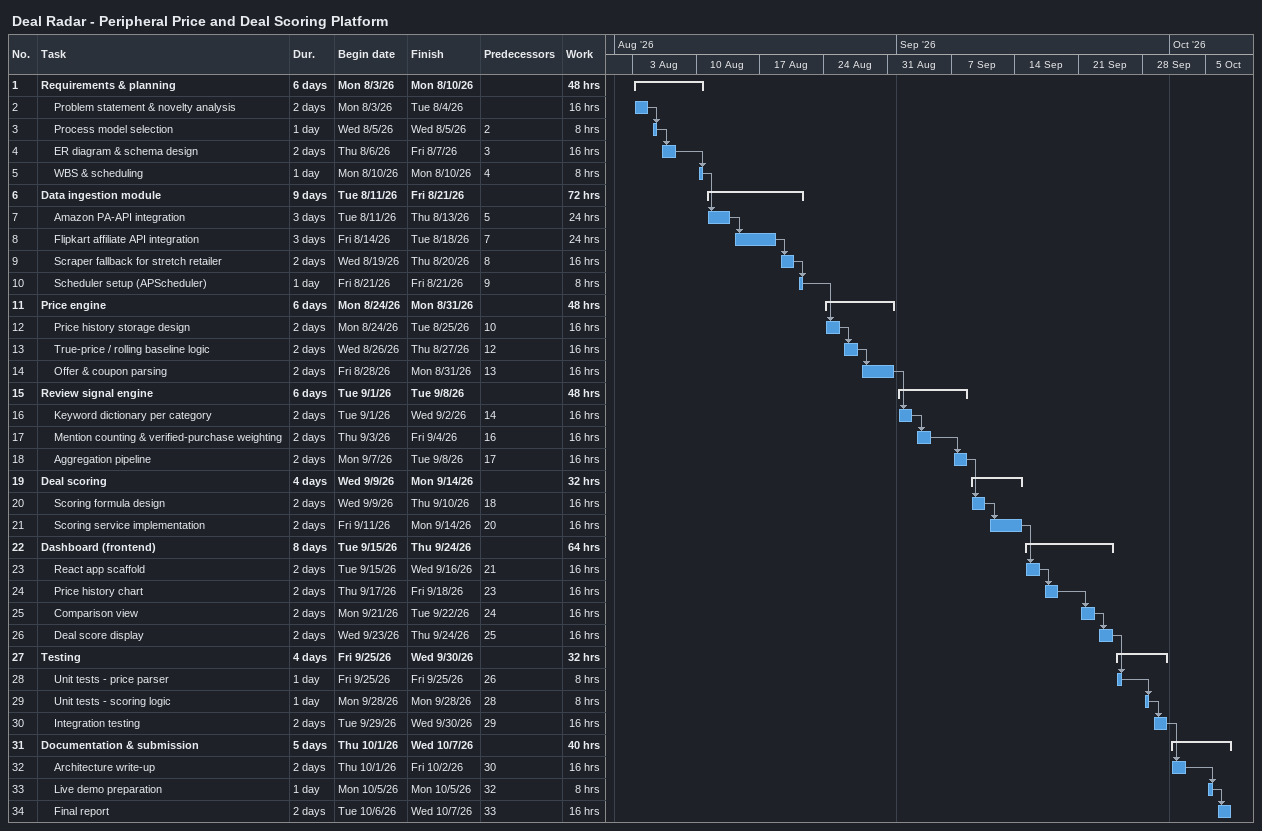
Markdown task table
Deal Radar - Peripheral Price and Deal Scoring Platform

| ID | Level | Task | Duration | Start | Finish | Predecessors | Work (h) |
|---|---|---|---|---|---|---|---|
| 1 | 1 | **Requirements & planning** | 6d | 2026-08-03 | 2026-08-10 |  | 48 |
| 2 | 2 | Problem statement & novelty analysis | 2d | 2026-08-03 | 2026-08-04 |  | 16 |
| 3 | 2 | Process model selection | 1d | 2026-08-05 | 2026-08-05 | 2 | 8 |
| 4 | 2 | ER diagram & schema design | 2d | 2026-08-06 | 2026-08-07 | 3 | 16 |
| 5 | 2 | WBS & scheduling | 1d | 2026-08-10 | 2026-08-10 | 4 | 8 |
| 6 | 1 | **Data ingestion module** | 9d | 2026-08-11 | 2026-08-21 |  | 72 |
| 7 | 2 | Amazon PA-API integration | 3d | 2026-08-11 | 2026-08-13 | 5 | 24 |
| 8 | 2 | Flipkart affiliate API integration | 3d | 2026-08-14 | 2026-08-18 | 7 | 24 |
| 9 | 2 | Scraper fallback for stretch retailer | 2d | 2026-08-19 | 2026-08-20 | 8 | 16 |
| 10 | 2 | Scheduler setup (APScheduler) | 1d | 2026-08-21 | 2026-08-21 | 9 | 8 |
| 11 | 1 | **Price engine** | 6d | 2026-08-24 | 2026-08-31 |  | 48 |
| 12 | 2 | Price history storage design | 2d | 2026-08-24 | 2026-08-25 | 10 | 16 |
| 13 | 2 | True-price / rolling baseline logic | 2d | 2026-08-26 | 2026-08-27 | 12 | 16 |
| 14 | 2 | Offer & coupon parsing | 2d | 2026-08-28 | 2026-08-31 | 13 | 16 |
| 15 | 1 | **Review signal engine** | 6d | 2026-09-01 | 2026-09-08 |  | 48 |
| 16 | 2 | Keyword dictionary per category | 2d | 2026-09-01 | 2026-09-02 | 14 | 16 |
| 17 | 2 | Mention counting & verified-purchase weighting | 2d | 2026-09-03 | 2026-09-04 | 16 | 16 |
| 18 | 2 | Aggregation pipeline | 2d | 2026-09-07 | 2026-09-08 | 17 | 16 |
| 19 | 1 | **Deal scoring** | 4d | 2026-09-09 | 2026-09-14 |  | 32 |
| 20 | 2 | Scoring formula design | 2d | 2026-09-09 | 2026-09-10 | 18 | 16 |
| 21 | 2 | Scoring service implementation | 2d | 2026-09-11 | 2026-09-14 | 20 | 16 |
| 22 | 1 | **Dashboard (frontend)** | 8d | 2026-09-15 | 2026-09-24 |  | 64 |
| 23 | 2 | React app scaffold | 2d | 2026-09-15 | 2026-09-16 | 21 | 16 |
| 24 | 2 | Price history chart | 2d | 2026-09-17 | 2026-09-18 | 23 | 16 |
| 25 | 2 | Comparison view | 2d | 2026-09-21 | 2026-09-22 | 24 | 16 |
| 26 | 2 | Deal score display | 2d | 2026-09-23 | 2026-09-24 | 25 | 16 |
| 27 | 1 | **Testing** | 4d | 2026-09-25 | 2026-09-30 |  | 32 |
| 28 | 2 | Unit tests - price parser | 1d | 2026-09-25 | 2026-09-25 | 26 | 8 |
| 29 | 2 | Unit tests - scoring logic | 1d | 2026-09-28 | 2026-09-28 | 28 | 8 |
| 30 | 2 | Integration testing | 2d | 2026-09-29 | 2026-09-30 | 29 | 16 |
| 31 | 1 | **Documentation & submission** | 5d | 2026-10-01 | 2026-10-07 |  | 40 |
| 32 | 2 | Architecture write-up | 2d | 2026-10-01 | 2026-10-02 | 30 | 16 |
| 33 | 2 | Live demo preparation | 1d | 2026-10-05 | 2026-10-05 | 32 | 8 |
| 34 | 2 | Final report | 2d | 2026-10-06 | 2026-10-07 | 33 | 16 |
